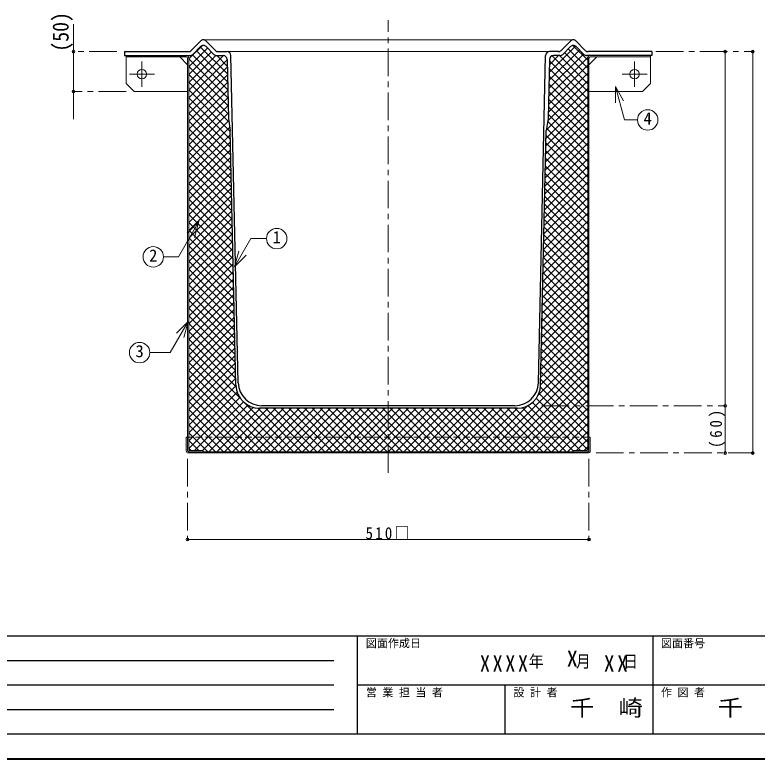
# Model space of a CAD drawing. Units: millimetres at full size, sheet at 1:7; details may follow other scales. Extents: x -1486 to 1349, y -951 to 1016.
# Drawn here: x -543 to 400, y -951 to -5 of the extents above; entities that cross this region are included whole.
import ezdxf
from ezdxf.enums import TextEntityAlignment as Align

# ---------------------------------------------------------------- set-up
doc = ezdxf.new("R2010")
doc.units = ezdxf.units.MM
doc.header["$LTSCALE"] = 7
doc.header["$PDMODE"] = 32
doc.header["$PDSIZE"] = 3.5
doc.linetypes.add('CHAIN1', pattern=[8, 5, -1, 1, -1])
doc.linetypes.add('DASHED1', pattern=[1.8, 1.2, -0.6])
doc.layers.add('0-0', color=4, linetype='Continuous', lineweight=9)
doc.styles.add('ＭＳ ゴシック', font='')
doc.styles.get('ＭＳ ゴシック').set_extended_font_data('MS Gothic')

msp = doc.modelspace()

# ---------------------------------------------------------------- linework, layer by layer
at = {"layer": '0-0'}
for p, q in [((-468.461, -16.661), (-468.461, -137.261)), ((-321.861, -60.969), (-304.712, -43.82)), ((-321.861, -70.868), (-298.041, -47.049)), ((-307.37, -45.507), (-272.831, -80.045)), ((135.948, -78.336), (169.587, -44.697)), ((165.99, -43.691), (184.939, -62.64)), ((-321.861, -80.768), (-293.144, -52.051)), ((-321.861, -90.667), (-287.712, -56.519)), ((-321.861, -100.567), (-277.962, -56.668)), ((-317.182, -55.493), (-272.381, -100.294)), ((-312.268, -50.509), (-272.606, -90.17)), ((-286.317, -56.661), (-273.056, -69.921)), ((135.498, -98.585), (179.417, -54.666)), ((135.723, -88.461), (174.519, -49.664)), ((136.173, -68.212), (147.724, -56.661)), ((149.261, -56.661), (184.939, -92.339)), ((155.395, -52.895), (184.939, -82.439)), ((160.293, -47.893), (184.939, -72.54)), ((187.172, -56.81), (187.322, -56.661)), ((359.539, -51.661), (359.539, -501.661)), ((394.539, -51.661), (394.539, -561.661)), ((-401.461, -58.261), (-401.461, -92.261)), ((-333.461, -58.261), (-323.461, -68.261)), ((-321.861, -60.714), (-272.156, -110.419)), ((-321.861, -110.466), (-273.236, -61.841)), ((-275.755, -57.322), (-273.903, -59.175)), ((135.273, -108.71), (185.089, -58.894)), ((136.278, -63.476), (184.939, -112.138)), ((139.649, -56.948), (184.939, -102.238)), ((196.539, -58.261), (186.539, -68.261)), ((264.539, -58.261), (264.539, -92.261)), ((-321.861, -70.614), (-271.931, -120.543)), ((-321.861, -120.366), (-273.021, -71.526)), ((135.048, -118.834), (184.939, -68.943)), ((136.063, -73.161), (184.939, -122.037)), ((-321.861, -80.513), (-271.706, -130.668)), ((-321.861, -130.265), (-272.805, -81.21)), ((134.823, -128.959), (184.939, -78.842)), ((135.847, -82.845), (184.939, -131.937)), ((-401.461, -92.261), (-391.461, -102.261)), ((-321.861, -90.413), (-270.829, -141.445)), ((-321.861, -140.165), (-272.59, -90.894)), ((134.215, -139.466), (184.939, -88.742)), ((135.632, -92.529), (184.939, -141.836)), ((-391.461, -102.261), (-323.461, -102.261)), ((-321.861, -100.312), (-269.21, -152.963)), ((-321.861, -150.064), (-272.375, -100.579)), ((132.391, -151.189), (184.939, -98.641)), ((135.417, -102.213), (184.939, -151.736)), ((-321.861, -110.212), (-268.985, -163.087)), ((-321.861, -159.964), (-272.16, -110.263)), ((132.102, -161.378), (184.939, -108.541)), ((135.202, -111.898), (184.939, -161.635)), ((-321.861, -169.863), (-271.945, -119.947)), ((-321.861, -120.111), (-268.76, -173.212)), ((131.877, -171.503), (184.939, -118.44)), ((134.987, -121.582), (184.939, -171.535)), ((-321.861, -179.763), (-271.729, -129.631)), ((-321.861, -130.011), (-268.536, -183.336)), ((131.652, -181.627), (184.939, -128.34)), ((134.771, -131.266), (184.939, -181.434)), ((-321.861, -189.662), (-271.208, -139.009)), ((-321.861, -139.91), (-268.311, -193.461)), ((131.427, -191.752), (184.939, -138.239)), ((134.061, -140.455), (184.939, -191.334)), ((-321.861, -199.562), (-269.875, -147.576)), ((-321.861, -149.81), (-268.086, -203.585)), ((131.202, -201.876), (184.939, -148.139)), ((132.728, -149.022), (184.939, -201.233)), ((-321.861, -209.461), (-269.127, -156.727)), ((-321.861, -159.709), (-267.861, -213.71)), ((130.977, -212.001), (184.939, -158.038)), ((132.169, -158.362), (184.939, -211.133)), ((-321.861, -219.361), (-268.912, -166.412)), ((-321.861, -169.609), (-267.636, -223.834)), ((130.752, -222.125), (184.939, -167.938)), ((131.954, -168.046), (184.939, -221.032)), ((-321.861, -229.26), (-268.696, -176.096)), ((-321.861, -179.508), (-267.411, -233.959)), ((130.527, -232.249), (184.939, -177.837)), ((131.738, -177.731), (184.939, -230.932)), ((-321.861, -239.16), (-268.481, -185.78)), ((130.302, -242.374), (184.939, -187.737)), ((131.523, -187.415), (184.939, -240.831)), ((-321.861, -189.408), (-267.186, -244.083)), ((-321.861, -249.059), (-268.266, -195.464)), ((130.077, -252.498), (184.939, -197.636)), ((131.308, -197.099), (184.939, -250.731)), ((-321.861, -199.307), (-266.961, -254.208)), ((-321.861, -258.959), (-268.051, -205.149)), ((129.852, -262.623), (184.939, -207.536)), ((131.093, -206.784), (184.939, -260.63)), ((-321.861, -209.207), (-266.736, -264.332)), ((-321.861, -268.858), (-267.836, -214.833)), ((129.627, -272.747), (184.939, -217.435)), ((130.877, -216.468), (184.939, -270.53)), ((-321.861, -219.106), (-266.511, -274.457)), ((-321.861, -278.758), (-267.62, -224.517)), ((130.662, -226.152), (184.939, -280.429)), ((-321.861, -229.006), (-266.286, -284.581)), ((-321.861, -288.657), (-267.405, -234.202)), ((129.402, -282.872), (184.939, -227.335)), ((130.447, -235.836), (184.939, -290.329)), ((-321.861, -238.905), (-266.061, -294.706)), ((-321.861, -298.557), (-267.19, -243.886)), ((129.177, -292.996), (184.939, -237.234)), ((130.232, -245.521), (184.939, -300.228)), ((-321.861, -248.805), (-265.836, -304.83)), ((-321.861, -308.456), (-266.975, -253.57)), ((128.952, -303.121), (184.939, -247.134)), ((130.017, -255.205), (184.939, -310.127)), ((-321.861, -258.704), (-265.611, -314.954)), ((-321.861, -318.356), (-266.76, -263.254)), ((128.727, -313.245), (184.939, -257.033)), ((-321.861, -268.604), (-265.386, -325.079)), ((-321.861, -328.255), (-266.544, -272.939)), ((128.502, -323.37), (184.939, -266.933)), ((129.801, -264.889), (184.939, -320.027)), ((-321.861, -278.503), (-265.161, -335.203)), ((-321.861, -338.155), (-266.329, -282.623)), ((128.277, -333.494), (184.939, -276.832)), ((129.586, -274.574), (184.939, -329.926)), ((-321.861, -288.403), (-264.936, -345.328)), ((-321.861, -348.054), (-266.114, -292.307)), ((128.052, -343.619), (184.939, -286.732)), ((129.371, -284.258), (184.939, -339.826)), ((-321.861, -298.302), (-264.711, -355.452)), ((-321.861, -357.954), (-265.899, -301.992)), ((127.827, -353.743), (184.939, -296.631)), ((129.156, -293.942), (184.939, -349.725)), ((-321.861, -308.202), (-264.486, -365.577)), ((-321.861, -367.853), (-265.684, -311.676)), ((127.602, -363.868), (184.939, -306.531)), ((128.941, -303.626), (184.939, -359.625)), ((-321.861, -318.101), (-264.261, -375.701)), ((-321.861, -377.753), (-265.468, -321.36)), ((127.377, -373.992), (184.939, -316.43)), ((128.725, -313.311), (184.939, -369.524)), ((-321.861, -328.001), (-264.036, -385.826)), ((127.152, -384.117), (184.939, -326.33)), ((128.51, -322.995), (184.939, -379.424)), ((-321.861, -387.652), (-265.253, -331.045)), ((-321.861, -337.9), (-263.811, -395.95)), ((126.927, -394.241), (184.939, -336.229)), ((128.295, -332.679), (184.939, -389.323)), ((-321.861, -397.552), (-265.038, -340.729)), ((-321.861, -347.8), (-263.586, -406.075)), ((126.702, -404.366), (184.939, -346.129)), ((128.08, -342.364), (184.939, -399.223)), ((-321.861, -407.451), (-264.823, -350.413)), ((-321.861, -357.699), (-263.361, -416.199)), ((126.477, -414.49), (184.939, -356.028)), ((127.865, -352.048), (184.939, -409.122)), ((-321.861, -417.351), (-264.607, -360.097)), ((-321.861, -367.599), (-263.136, -426.324)), ((126.252, -424.615), (184.939, -365.928)), ((127.649, -361.732), (184.939, -419.022)), ((-321.861, -427.25), (-264.392, -369.782)), ((-321.861, -377.498), (-262.911, -436.448)), ((126.027, -434.739), (184.939, -375.827)), ((127.434, -371.416), (184.939, -428.921)), ((-321.861, -437.15), (-264.177, -379.466)), ((-321.861, -387.398), (-262.686, -446.573)), ((125.802, -444.864), (184.939, -385.727)), ((127.219, -381.101), (184.939, -438.821)), ((-321.861, -447.049), (-263.962, -389.15)), ((125.577, -454.988), (184.939, -395.626)), ((127.004, -390.785), (184.939, -448.72)), ((-321.861, -397.297), (-262.461, -456.697)), ((-321.861, -456.949), (-263.747, -398.835)), ((125.352, -465.113), (184.939, -405.526)), ((126.789, -400.469), (184.939, -458.62)), ((-321.861, -407.197), (-262.236, -466.822)), ((-321.861, -466.848), (-263.531, -408.519)), ((125.127, -475.237), (184.939, -415.425)), ((126.573, -410.154), (184.939, -468.519)), ((-321.861, -417.096), (-261.963, -476.994)), ((-321.861, -476.748), (-263.316, -418.203)), ((121.734, -488.529), (184.939, -425.325)), ((126.358, -419.838), (184.939, -478.419)), ((-321.861, -426.996), (-255.579, -493.278)), ((-321.861, -486.647), (-263.101, -427.887)), ((126.143, -429.522), (184.939, -488.318)), ((-321.861, -436.895), (-198.695, -560.061)), ((-321.861, -496.547), (-262.886, -437.572)), ((60.102, -560.061), (184.939, -435.224)), ((125.928, -439.207), (184.939, -498.218)), ((-321.861, -446.795), (-208.595, -560.061)), ((-321.861, -506.446), (-262.671, -447.256)), ((70.002, -560.061), (184.939, -445.124)), ((125.713, -448.891), (184.939, -508.117)), ((-321.861, -456.694), (-218.494, -560.061)), ((-321.861, -516.346), (-262.455, -456.94)), ((79.901, -560.061), (184.939, -455.023)), ((125.497, -458.575), (184.939, -518.017)), ((-321.861, -466.594), (-228.394, -560.061)), ((-321.861, -526.245), (-262.24, -466.625)), ((89.801, -560.061), (184.939, -464.923)), ((125.282, -468.259), (184.939, -527.916)), ((-321.861, -536.145), (-262.01, -476.294)), ((-321.861, -476.493), (-238.293, -560.061)), ((99.7, -560.061), (184.939, -474.822)), ((124.963, -477.84), (184.939, -537.816)), ((-321.861, -546.044), (-260.375, -484.558)), ((-321.861, -486.393), (-248.193, -560.061)), ((-321.861, -555.944), (-257.097, -491.18)), ((109.6, -560.061), (184.939, -484.721)), ((122.998, -485.774), (184.939, -547.715)), ((-321.861, -496.292), (-258.092, -560.061)), ((-314.478, -558.461), (-252.568, -496.551)), ((-304.579, -558.461), (-246.867, -500.749)), ((-250.671, -498.185), (-188.796, -560.061)), ((114.767, -497.343), (175.885, -558.461)), ((119.493, -492.169), (184.929, -557.604)), ((119.499, -560.061), (184.939, -494.621)), ((-321.861, -506.192), (-267.992, -560.061)), ((-296.279, -560.061), (-239.849, -503.63)), ((-286.38, -560.061), (-230.98, -504.661)), ((-276.48, -560.061), (-221.08, -504.661)), ((-266.581, -560.061), (-211.181, -504.661)), ((-256.681, -560.061), (-201.281, -504.661)), ((-246.782, -560.061), (-191.382, -504.661)), ((-236.882, -560.061), (-181.482, -504.661)), ((-234.387, -504.57), (-178.896, -560.061)), ((-226.983, -560.061), (-171.583, -504.661)), ((-224.397, -504.661), (-168.997, -560.061)), ((-217.083, -560.061), (-161.683, -504.661)), ((-214.497, -504.661), (-159.097, -560.061)), ((-207.184, -560.061), (-151.784, -504.661)), ((-204.598, -504.661), (-149.198, -560.061)), ((-197.284, -560.061), (-141.884, -504.661)), ((-194.698, -504.661), (-139.298, -560.061)), ((-187.385, -560.061), (-131.985, -504.661)), ((-184.799, -504.661), (-129.399, -560.061)), ((-177.485, -560.061), (-122.085, -504.661)), ((-174.899, -504.661), (-119.499, -560.061)), ((-167.586, -560.061), (-112.186, -504.661)), ((-165, -504.661), (-109.6, -560.061)), ((-157.686, -560.061), (-102.286, -504.661)), ((-155.1, -504.661), (-99.7, -560.061)), ((-147.787, -560.061), (-92.387, -504.661)), ((-145.201, -504.661), (-89.801, -560.061)), ((-137.887, -560.061), (-82.487, -504.661)), ((-135.301, -504.661), (-79.901, -560.061)), ((-127.988, -560.061), (-72.588, -504.661)), ((-125.402, -504.661), (-70.002, -560.061)), ((-118.088, -560.061), (-62.688, -504.661)), ((-115.502, -504.661), (-60.102, -560.061)), ((-108.189, -560.061), (-52.789, -504.661)), ((-105.603, -504.661), (-50.203, -560.061)), ((-98.289, -560.061), (-42.889, -504.661)), ((-95.703, -504.661), (-40.303, -560.061)), ((-88.39, -560.061), (-32.99, -504.661)), ((-85.804, -504.661), (-30.404, -560.061)), ((-78.49, -560.061), (-23.09, -504.661)), ((-75.904, -504.661), (-20.504, -560.061)), ((-68.591, -560.061), (-13.191, -504.661)), ((-66.005, -504.661), (-10.605, -560.061)), ((-58.691, -560.061), (-3.291, -504.661)), ((-56.105, -504.661), (-0.705, -560.061)), ((-48.792, -560.061), (6.608, -504.661)), ((-46.206, -504.661), (9.194, -560.061)), ((-38.892, -560.061), (16.508, -504.661)), ((-36.306, -504.661), (19.094, -560.061)), ((-28.993, -560.061), (26.407, -504.661)), ((-26.407, -504.661), (28.993, -560.061)), ((-19.094, -560.061), (36.306, -504.661)), ((-16.508, -504.661), (38.892, -560.061)), ((-9.194, -560.061), (46.206, -504.661)), ((-6.608, -504.661), (48.792, -560.061)), ((0.705, -560.061), (56.105, -504.661)), ((3.291, -504.661), (58.691, -560.061)), ((10.605, -560.061), (66.005, -504.661)), ((13.191, -504.661), (68.591, -560.061)), ((20.504, -560.061), (75.904, -504.661)), ((23.09, -504.661), (78.49, -560.061)), ((30.404, -560.061), (85.804, -504.661)), ((32.99, -504.661), (88.39, -560.061)), ((40.303, -560.061), (95.709, -504.655)), ((42.889, -504.661), (98.289, -560.061)), ((50.203, -560.061), (109.001, -501.263)), ((52.789, -504.661), (108.189, -560.061)), ((62.688, -504.661), (118.088, -560.061)), ((72.588, -504.661), (127.988, -560.061)), ((82.487, -504.661), (137.887, -560.061)), ((92.387, -504.661), (147.787, -560.061)), ((101.584, -503.959), (157.686, -560.061)), ((108.861, -501.335), (166.539, -559.014)), ((129.399, -560.061), (184.939, -504.52)), ((359.539, -501.661), (359.539, -561.661)), ((-321.861, -516.091), (-277.891, -560.061)), ((139.298, -560.061), (184.939, -514.42)), ((-321.861, -525.991), (-287.791, -560.061)), ((149.198, -560.061), (184.939, -524.319)), ((-321.861, -535.89), (-297.69, -560.061)), ((159.097, -560.061), (184.939, -534.219)), ((-321.861, -545.79), (-309.19, -558.461)), ((170.597, -558.461), (184.939, -544.118)), ((-321.861, -555.689), (-319.089, -558.461)), ((180.496, -558.461), (184.939, -554.018)), ((-323.461, -671.661), (186.539, -671.661))]:
    msp.add_line(p, q, dxfattribs=at)
at = {"layer": '0-0', "linetype": 'CHAIN1'}
for p, q in [((-68.461, -586.661), (-68.461, -11.661)), ((-413.461, -51.661), (-468.461, -51.661)), ((271.539, -51.661), (394.539, -51.661)), ((-381.461, -96.261), (-381.461, -64.261)), ((244.539, -96.261), (244.539, -64.261)), ((-365.461, -80.261), (-397.461, -80.261)), ((228.539, -80.261), (260.539, -80.261)), ((-401.461, -102.261), (-468.461, -102.261)), ((126.539, -501.661), (359.539, -501.661)), ((195.539, -561.661), (394.539, -561.661)), ((-323.461, -569.061), (-323.461, -671.661)), ((186.539, -569.061), (186.539, -671.661))]:
    msp.add_line(p, q, dxfattribs=at)
at = {"layer": '0-0', "color": 7, "lineweight": 18}
for p, q in [((-303.461, -36.661), (166.539, -36.661)), ((-273.351, -51.661), (136.429, -51.661)), ((-323.461, -59.861), (-323.461, -559.061)), ((-321.861, -557.461), (-321.861, -59.861)), ((184.939, -557.461), (184.939, -59.861)), ((186.539, -59.861), (186.539, -559.061)), ((220.068, -95.802), (230.568, -113.989)), ((220.068, -95.802), (220.068, -116.802)), ((-309.229, -267.438), (-335.22, -312.455)), ((-309.229, -267.438), (-324.078, -282.287)), ((-309.229, -267.438), (-314.664, -287.722)), ((-263.905, -325.273), (-258.47, -304.989)), ((-263.905, -325.273), (-249.056, -310.424)), ((-354.099, -312.455), (-335.22, -312.455)), ((-322.762, -394.68), (-345.512, -434.083)), ((-322.762, -394.68), (-337.611, -409.529)), ((-322.762, -394.68), (-328.197, -414.965)), ((-371.453, -434.083), (-345.512, -434.083)), ((-325.061, -559.061), (-325.061, -541.661)), ((-323.461, -541.661), (-325.061, -541.661)), ((186.539, -541.661), (188.139, -541.661)), ((188.139, -559.061), (188.139, -541.661)), ((-322.461, -560.061), (185.539, -560.061)), ((-322.461, -561.661), (185.539, -561.661))]:
    msp.add_line(p, q, dxfattribs=at)
at = {"layer": '0-0', "color": 5, "lineweight": 25}
for p, q in [((-318.779, -50.159), (-307.034, -38.163)), ((-316.821, -55.159), (-307.034, -45.163)), ((-288.143, -50.159), (-299.888, -38.163)), ((-299.888, -45.163), (-290.101, -55.159)), ((151.221, -50.159), (162.966, -38.163)), ((162.966, -45.163), (153.179, -55.159)), ((181.857, -50.159), (170.112, -38.163)), ((179.899, -55.159), (170.112, -45.163)), ((-403.461, -51.661), (-403.461, -56.661)), ((-403.461, -51.661), (-322.351, -51.661)), ((-403.461, -56.661), (-320.393, -56.661)), ((-286.529, -56.661), (-278.241, -56.661)), ((-284.57, -51.661), (-273.351, -51.661)), ((-259.113, -472.327), (-268.352, -56.55)), ((122.191, -472.327), (131.43, -56.55)), ((147.649, -51.661), (136.429, -51.661)), ((149.607, -56.661), (141.319, -56.661)), ((266.539, -56.661), (183.471, -56.661)), ((266.539, -51.661), (185.43, -51.661)), ((266.539, -51.661), (266.539, -56.661)), ((-273.242, -61.55), (-271.573, -136.661)), ((136.321, -61.55), (134.651, -136.661)), ((-271.573, -136.661), (-269.239, -151.661)), ((134.651, -136.661), (132.318, -151.661)), ((-262.047, -475.327), (-269.239, -151.661)), ((125.125, -475.327), (132.318, -151.661)), ((95.132, -504.661), (-232.054, -504.661)), ((92.198, -501.661), (-229.12, -501.661))]:
    msp.add_line(p, q, dxfattribs=at)
at = {"layer": '0-0', "linetype": 'DASHED1'}
msp.add_line((186.539, -541.661), (-323.461, -541.661), dxfattribs=at)
at = {"layer": '0-0', "color": 6, "lineweight": 25}
for p, q in [((-1454.461, -794.161), (1317.539, -794.161)), ((-107.461, -919.161), (-107.461, -794.161)), ((267.539, -794.161), (267.539, -919.161)), ((-787.461, -825.411), (-137.461, -825.411)), ((-137.461, -856.661), (-787.461, -856.661)), ((1317.539, -856.661), (-107.461, -856.661)), ((80.039, -919.161), (80.039, -856.661)), ((-137.461, -887.911), (-787.461, -887.911)), ((1317.539, -919.161), (-1454.461, -919.161))]:
    msp.add_line(p, q, dxfattribs=at)
at = {"layer": '0-0', "color": 1, "lineweight": 40}
msp.add_line((1349.039, -950.661), (-1485.961, -950.661), dxfattribs=at)
at = {"layer": '0-0', "color": 7, "lineweight": 18}
for points in [[(-401.461, -56.661), (-401.461, -58.261), (-325.061, -58.261)], [(264.539, -56.661), (264.539, -58.261), (188.139, -58.261)], [(220.068, -95.802), (231.491, -138.43), (248.134, -138.43)], [(-263.905, -325.273), (-243.082, -289.207), (-223.176, -289.207)], [(-320.861, -558.461), (-303.461, -558.461), (-303.461, -560.061)], [(183.939, -558.461), (166.539, -558.461), (166.539, -560.061)]]:
    msp.add_lwpolyline(points, dxfattribs=at)
at = {"layer": '0-0'}
msp.add_lwpolyline([(264.539, -92.261), (254.539, -102.261), (186.539, -102.261)], dxfattribs=at)
for centre in [(-381.461, -80.261), (244.539, -80.261)]:
    msp.add_circle(centre, 6, dxfattribs=at)
at = {"layer": '0-0', "color": 7, "lineweight": 18}
for centre in [(261.134, -138.43), (-210.176, -289.207), (-367.099, -312.455), (-384.453, -434.083)]:
    msp.add_circle(centre, 13, dxfattribs=at)
at = {"layer": '0-0', "color": 5, "lineweight": 25}
for centre, radius, start, end in [((-303.461, -41.661), 5, 44.3947, 135.6053), ((166.539, -41.661), 5, 44.3947, 135.6053), ((-303.461, -48.661), 5, 44.3947, 135.6053), ((166.539, -48.661), 5, 44.3947, 135.6053), ((-322.351, -46.661), 5, 270, 315.6053), ((-320.393, -51.661), 5, 270, 315.6053), ((-286.529, -51.661), 5, 224.3947, 270), ((-284.57, -46.661), 5, 224.3947, 270), ((-278.241, -61.661), 5, 1.27303, 90), ((-273.351, -56.661), 5, 1.27303, 90), ((136.429, -56.661), 5, 90, 178.72697), ((141.319, -61.661), 5, 90, 178.72697), ((147.649, -46.661), 5, 270, 315.6053), ((149.607, -51.661), 5, 270, 315.6053), ((183.471, -51.661), 5, 224.3947, 270), ((185.43, -46.661), 5, 224.3947, 270), ((-229.12, -471.661), 30, 181.27303, 270), ((92.198, -471.661), 30, 270, 358.72697), ((-232.054, -474.661), 30, 181.27303, 270), ((95.132, -474.661), 30, 270, 358.72697)]:
    msp.add_arc(centre, radius, start, end, dxfattribs=at)
at = {"layer": '0-0', "color": 7, "lineweight": 18}
for centre, radius, start, end in [((-325.061, -59.861), 3.2, 0, 90), ((188.139, -59.861), 3.2, 90, 180), ((-325.061, -59.861), 1.6, 0, 90), ((188.139, -59.861), 1.6, 90, 180), ((-320.861, -557.461), 2.6, 180, 270), ((-320.861, -557.461), 1, 180, 270), ((183.939, -557.461), 1, 270, 0), ((183.939, -557.461), 2.6, 270, 0), ((-322.461, -559.061), 2.6, 180, 270), ((-322.461, -559.061), 1, 180, 270), ((185.539, -559.061), 1, 270, 0), ((185.539, -559.061), 2.6, 270, 0)]:
    msp.add_arc(centre, radius, start, end, dxfattribs=at)
at = {"layer": '0-0'}
for p in [(-468.461, -51.661), (359.539, -51.661), (394.539, -51.661), (-468.461, -102.261), (359.539, -501.661), (359.539, -561.661), (394.539, -561.661), (-323.461, -671.661), (186.539, -671.661)]:
    msp.add_point(p, dxfattribs=at)

# ---------------------------------------------------------------- texts
at = {"layer": '0-0', "color": 7, "style": 'ＭＳ ゴシック', "width": 0.9}
msp.add_text('(50)', height=20.53, rotation=90, dxfattribs=at).set_placement((-468.461, -51.661), align=Align.BOTTOM_LEFT)
at = {"layer": '0-0', "color": 7, "style": 'ＭＳ ゴシック'}
for s, height, p in [('4', 15.4, (255.884, -148.93)), ('1', 15.4, (-215.426, -299.707)), ('2', 15.4, (-372.349, -322.955)), ('3', 15.4, (-389.703, -444.583)), ('図面作成日', 10.26, (-96.961, -811.661)), ('図面番号', 10.26, (278.039, -811.661)), ('X', 20.53, (158.339, -839.411)), ('営 業 担 当 者', 10.26, (-96.961, -874.161)), ('設 計 者', 10.26, (90.539, -874.161)), ('作 図 者', 10.26, (278.039, -874.161))]:
    msp.add_text(s, height=height, dxfattribs=at).set_placement(p, align=Align.BOTTOM_LEFT)
for width, p in [(1.1, (162.539, -901.911)), (1.15, (350.039, -901.911))]:
    msp.add_text('千\u3000崎', height=20.53, dxfattribs=dict(at, width=width)).set_placement(p, align=Align.BOTTOM_LEFT)
at = {"layer": '0-0', "color": 7, "insert": (359.539, -555.286), "char_height": 15.4, "attachment_point": 7, "rotation": 90, "style": 'ＭＳ ゴシック'}
msp.add_mtext('\\T1.38;\\W0.9;(60)', dxfattribs=at)
at = {"layer": '0-0', "color": 7, "attachment_point": 7, "style": 'ＭＳ ゴシック'}
for s, insert, char_height in [('\\T1.3;\\W0.9;510□', (-97.336, -671.661), 15.4), ('\\T1.28;\\W0.9;XXXX', (48.089, -839.411), 20.53), ('\\T1.27;\\W0.9;年\\~\\~\\~月\\~\\~\\~日', (110.039, -835.911), 15.4), ('\\T1.27;\\W0.95;XX', (205.589, -839.411), 20.53)]:
    msp.add_mtext(s, dxfattribs=dict(at, insert=insert, char_height=char_height))

doc.saveas('drawing.dxf')
